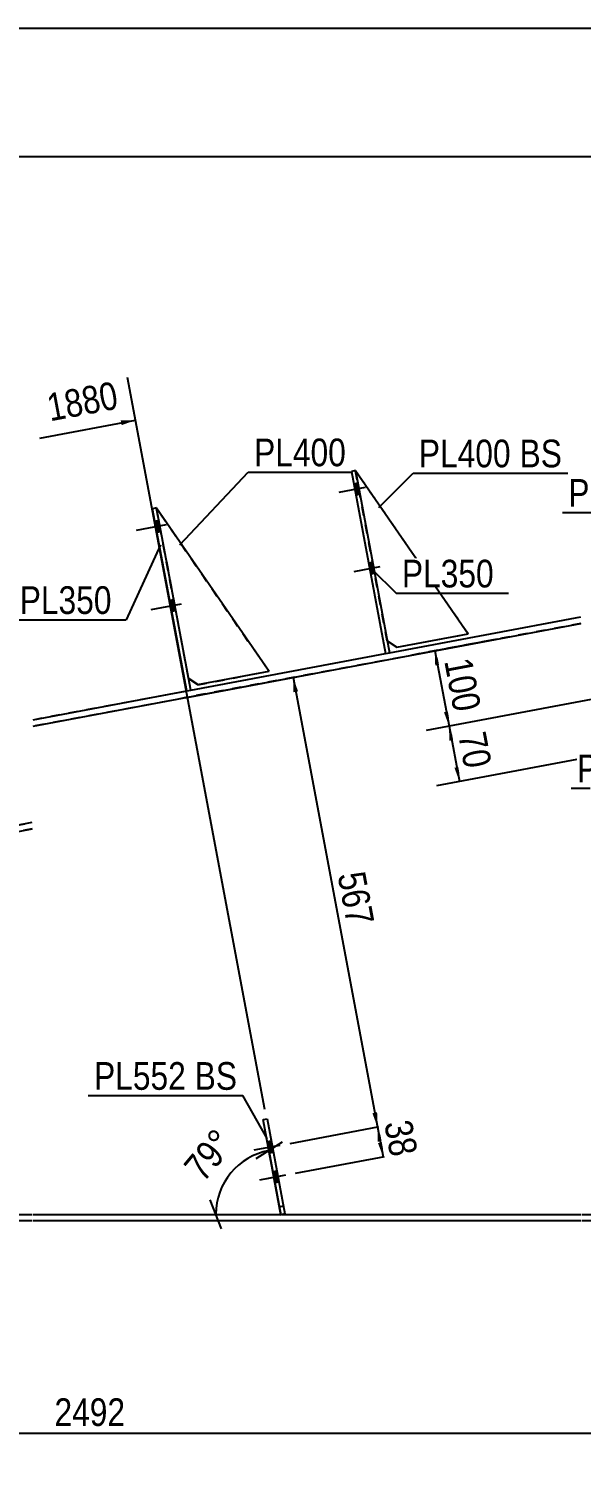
# Model space of a CAD drawing. Header units: millimetres. Extents: x -250 to 153, y -154 to 123.
# Drawn here: x -147.7 to -90.6, y -24.2 to 123.5 of the extents above; entities that cross this region are included whole.
import ezdxf

# ---------------------------------------------------------------- set-up
doc = ezdxf.new("R2010")
doc.units = ezdxf.units.MM
doc.linetypes.add('DXK_LINE_DOT1', pattern=[1.8814, 0.9407, -0.9407])
doc.linetypes.add('DXK_LINE_DOT2', pattern=[3.9198, 1.9599, -1.9599])
doc.styles.add('Arial Narrow', font='ARIALN.TTF', dxfattribs={"height": 0.2})

# ---------------------------------------------------------------- blocks, each defined once
blk = doc.blocks.new('Unknown-627307936-1210')
at = {"color": 5, "linetype": 'Continuous'}
blk.add_line((152.73, 123.46), (-247.27, 123.46), dxfattribs=at)
blk = doc.blocks.new('Part-627307936-1392 - 1231')
at = {"color": 2, "linetype": 'Continuous'}
for p, q in [((-123.46, 10.65), (-123.05, 10.72)), ((-121.62, 0.82), (-123.46, 10.65)), ((-123.05, 10.72), (-121.21, 0.9)), ((-121.21, 0.9), (-121.62, 0.82))]:
    blk.add_line(p, q, dxfattribs=at)
at = {"color": 7, "linetype": 'DXK_LINE_DOT1'}
blk.add_line((-121.77, 1.64), (-121.36, 1.72), dxfattribs=at)
blk = doc.blocks.new('Part-627307936-1544 - 1231')
at = {"color": 2, "linetype": 'Continuous'}
for p, q in [((-207.63, 0.17), (-207.63, 0.83)), ((-207.63, 0.83), (-183.47, 0.83)), ((-183.47, 0.17), (-207.63, 0.17)), ((-183.37, 0.83), (-161.03, 0.83)), ((-147.32, 0.17), (-183.37, 0.17)), ((-160.95, 0.83), (-147.32, 0.83)), ((-147.22, 0.83), (-121.62, 0.83)), ((-90.62, 0.17), (-147.22, 0.17)), ((-121.54, 0.83), (-90.62, 0.83)), ((-90.52, 0.83), (-75.12, 0.83)), ((-75.12, 0.17), (-90.52, 0.17))]:
    blk.add_line(p, q, dxfattribs=at)
at = {"color": 7, "linetype": 'DXK_LINE_DOT1'}
for p, q in [((-207.63, 0.17), (-207.63, 0.17)), ((-207.63, 0.17), (-207.63, 0.17)), ((-75.12, 0.83), (-75.12, 0.17))]:
    blk.add_line(p, q, dxfattribs=at)
blk = doc.blocks.new('Bolt-627307936-1236 - 1231')
at = {"linetype": 'Continuous'}
for points in [[(-122.4, 7.27), (-122.62, 8.41), (-123.03, 8.34), (-122.81, 7.19)], [(-121.82, 4.17), (-122.04, 5.32), (-122.45, 5.24), (-122.23, 4.1)]]:
    blk.add_hatch(color=3, dxfattribs=at).paths.add_polyline_path(points)
at = {"color": 3, "linetype": 'Continuous'}
for p, q in [((-121.73, 7.98), (-124.43, 7.48)), ((-122.62, 8.41), (-123.03, 8.34)), ((-122.4, 7.27), (-122.81, 7.19)), ((-121.15, 4.89), (-123.85, 4.38)), ((-122.04, 5.32), (-122.45, 5.24)), ((-121.82, 4.17), (-122.23, 4.1))]:
    blk.add_line(p, q, dxfattribs=at)
blk = doc.blocks.new('Bolt-627307936-1237 - 1231')
at = {"color": 3, "linetype": 'DXK_LINE_DOT2'}
for p, q in [((-121.73, 7.98), (-124.43, 7.48)), ((-122.62, 8.41), (-123.03, 8.34)), ((-122.4, 7.27), (-122.81, 7.19)), ((-121.15, 4.89), (-123.85, 4.38)), ((-122.04, 5.32), (-122.45, 5.24)), ((-121.82, 4.17), (-122.23, 4.1))]:
    blk.add_line(p, q, dxfattribs=at)
blk = doc.blocks.new('Part-627307936-1441 - 1231')
at = {"color": 2, "linetype": 'Continuous'}
for p, q in [((-134.49, 73.89), (-122.84, 57)), ((-131.18, 56.28), (-130.21, 55.62)), ((-130.21, 55.62), (-122.84, 57))]:
    blk.add_line(p, q, dxfattribs=at)
at = {"color": 7, "linetype": 'DXK_LINE_DOT1'}
blk.add_line((-131.18, 56.28), (-134.49, 73.89), dxfattribs=at)
blk = doc.blocks.new('Part-627307936-1500 - 1231')
at = {"color": 7, "linetype": 'DXK_LINE_DOT1'}
for p, q in [((-90.62, 61.95), (-147.22, 51.32)), ((-147.32, 40.71), (-183.37, 33.94)), ((-183.37, 0.83), (-147.32, 0.83)), ((-147.22, 0.83), (-90.62, 0.83))]:
    blk.add_line(p, q, dxfattribs=at)
blk = doc.blocks.new('Part-627307936-1296 - 1231')
at = {"color": 7, "linetype": 'DXK_LINE_DOT1'}
for p, q in [((-134.51, 73.89), (-131.2, 56.28)), ((-122.86, 57), (-134.51, 73.89)), ((-131.2, 56.28), (-131.18, 56.26)), ((-130.23, 55.61), (-122.86, 57))]:
    blk.add_line(p, q, dxfattribs=at)
at = {"color": 2, "linetype": 'Continuous'}
for p, q in [((-130.23, 55.61), (-131.18, 56.26)), ((-130.21, 55.62), (-130.23, 55.61))]:
    blk.add_line(p, q, dxfattribs=at)
blk = doc.blocks.new('Bolt-627307936-1251 - 1231')
at = {"linetype": 'Continuous'}
for points in [[(-134.03, 71.43), (-134.24, 72.58), (-134.65, 72.5), (-134.44, 71.36)], [(-134.03, 71.43), (-134.24, 72.58), (-134.65, 72.5), (-134.44, 71.36)], [(-134.03, 71.43), (-134.24, 72.58), (-134.65, 72.5), (-134.44, 71.36)], [(-132.49, 63.24), (-132.71, 64.39), (-133.12, 64.31), (-132.9, 63.17)], [(-132.49, 63.24), (-132.71, 64.39), (-133.12, 64.31), (-132.9, 63.17)], [(-132.49, 63.24), (-132.71, 64.39), (-133.12, 64.31), (-132.9, 63.17)]]:
    blk.add_hatch(color=3, dxfattribs=at).paths.add_polyline_path(points)
at = {"color": 3, "linetype": 'Continuous'}
for p, q in [((-134.24, 72.58), (-134.65, 72.5)), ((-134.24, 72.58), (-134.65, 72.5)), ((-134.24, 72.58), (-134.65, 72.5)), ((-133.48, 72.13), (-136.59, 71.55)), ((-133.48, 72.13), (-136.59, 71.55)), ((-133.48, 72.13), (-136.59, 71.55)), ((-134.03, 71.43), (-134.44, 71.36)), ((-134.03, 71.43), (-134.44, 71.36)), ((-134.03, 71.43), (-134.44, 71.36)), ((-131.94, 63.94), (-135.06, 63.36)), ((-131.94, 63.94), (-135.06, 63.36)), ((-131.94, 63.94), (-135.06, 63.36)), ((-132.71, 64.39), (-133.12, 64.31)), ((-132.71, 64.39), (-133.12, 64.31)), ((-132.71, 64.39), (-133.12, 64.31)), ((-132.49, 63.24), (-132.9, 63.17)), ((-132.49, 63.24), (-132.9, 63.17)), ((-132.49, 63.24), (-132.9, 63.17))]:
    blk.add_line(p, q, dxfattribs=at)
blk = doc.blocks.new('Part-627307936-1414 - 1231')
at = {"color": 7, "linetype": 'DXK_LINE_DOT1'}
for p, q in [((-123.46, 10.65), (-123.05, 10.72)), ((-121.62, 0.82), (-123.46, 10.65)), ((-123.05, 10.72), (-121.21, 0.9)), ((-121.21, 0.9), (-121.62, 0.82))]:
    blk.add_line(p, q, dxfattribs=at)
blk = doc.blocks.new('Part-627307936-1522 - 1231')
at = {"color": 2, "linetype": 'Continuous'}
for p, q in [((-110.4, 58.91), (-90.62, 62.63)), ((-147.22, 51.32), (-90.62, 61.95)), ((-130.95, 55.05), (-110.81, 58.84)), ((-147.22, 52), (-131.36, 54.98)), ((-167.1, 37.67), (-147.32, 41.39)), ((-183.37, 33.94), (-147.32, 40.71))]:
    blk.add_line(p, q, dxfattribs=at)
at = {"color": 7, "linetype": 'DXK_LINE_DOT1'}
for p, q in [((-110.81, 58.84), (-110.4, 58.91)), ((-147.22, 52), (-130.95, 55.05)), ((-167.51, 37.6), (-147.32, 41.39))]:
    blk.add_line(p, q, dxfattribs=at)
blk = doc.blocks.new('Part-627307936-1576 - 1231')
at = {"color": 2, "linetype": 'Continuous'}
for p, q in [((-134.49, 73.89), (-134.9, 73.81)), ((-130.95, 55.05), (-134.49, 73.89)), ((-131.36, 54.98), (-134.9, 73.81)), ((-131.36, 54.98), (-130.95, 55.05))]:
    blk.add_line(p, q, dxfattribs=at)
blk = doc.blocks.new('Part-627307936-1773 - 1231')
at = {"color": 2, "linetype": 'Continuous'}
for p, q in [((-113.93, 77.75), (-114.34, 77.67)), ((-114.34, 77.67), (-110.81, 58.84)), ((-113.93, 77.75), (-110.4, 58.91)), ((-110.81, 58.84), (-110.4, 58.91))]:
    blk.add_line(p, q, dxfattribs=at)
blk = doc.blocks.new('Bolt-627307936-1774 - 1231')
at = {"linetype": 'Continuous'}
for points in [[(-113.47, 75.29), (-113.69, 76.44), (-114.1, 76.36), (-113.88, 75.22)], [(-113.47, 75.29), (-113.69, 76.44), (-114.1, 76.36), (-113.88, 75.22)], [(-113.47, 75.29), (-113.69, 76.44), (-114.1, 76.36), (-113.88, 75.22)], [(-111.93, 67.1), (-112.15, 68.25), (-112.56, 68.17), (-112.34, 67.03)], [(-111.93, 67.1), (-112.15, 68.25), (-112.56, 68.17), (-112.34, 67.03)], [(-111.93, 67.1), (-112.15, 68.25), (-112.56, 68.17), (-112.34, 67.03)]]:
    blk.add_hatch(color=3, dxfattribs=at).paths.add_polyline_path(points)
at = {"color": 3, "linetype": 'Continuous'}
for p, q in [((-112.92, 75.99), (-115.63, 75.48)), ((-112.92, 75.99), (-115.63, 75.48)), ((-112.92, 75.99), (-115.63, 75.48)), ((-113.69, 76.44), (-114.1, 76.36)), ((-113.69, 76.44), (-114.1, 76.36)), ((-113.69, 76.44), (-114.1, 76.36)), ((-113.47, 75.29), (-113.88, 75.22)), ((-113.47, 75.29), (-113.88, 75.22)), ((-113.47, 75.29), (-113.88, 75.22)), ((-112.15, 68.25), (-112.56, 68.17)), ((-112.15, 68.25), (-112.56, 68.17)), ((-112.15, 68.25), (-112.56, 68.17)), ((-111.39, 67.8), (-114.09, 67.29)), ((-111.39, 67.8), (-114.09, 67.29)), ((-111.39, 67.8), (-114.09, 67.29)), ((-111.93, 67.1), (-112.34, 67.03)), ((-111.93, 67.1), (-112.34, 67.03)), ((-111.93, 67.1), (-112.34, 67.03))]:
    blk.add_line(p, q, dxfattribs=at)
blk = doc.blocks.new('Part-627307936-1779 - 1231')
at = {"color": 2, "linetype": 'Continuous'}
for p, q in [((-113.93, 77.75), (-102.28, 60.86)), ((-109.65, 59.48), (-102.28, 60.86)), ((-110.63, 60.14), (-109.65, 59.48))]:
    blk.add_line(p, q, dxfattribs=at)
at = {"color": 7, "linetype": 'DXK_LINE_DOT1'}
blk.add_line((-110.63, 60.14), (-113.93, 77.75), dxfattribs=at)
blk = doc.blocks.new('Part-627307936-1784 - 1231')
at = {"color": 7, "linetype": 'DXK_LINE_DOT1'}
for p, q in [((-102.28, 60.86), (-113.93, 77.75)), ((-109.65, 59.48), (-102.28, 60.86)), ((-110.63, 60.14), (-109.65, 59.48))]:
    blk.add_line(p, q, dxfattribs=at)
blk = doc.blocks.new('StraightDimension-627307936-2015 - 1231')
at = {"color": 7, "linetype": 'Continuous'}
blk.add_line((-215.22, 110.22), (133.91, 110.22), dxfattribs=at)
blk = doc.blocks.new('StraightDimension-627307936-4013 - 1231')
at = {"linetype": 'Continuous'}
for points in [[(-104.22, 49.82), (-104.25, 51.34), (-103.72, 49.91)], [(-103.2, 47.12), (-103.17, 45.6), (-103.69, 47.03)]]:
    blk.add_hatch(color=7, dxfattribs=at).paths.add_polyline_path(points)
at = {"color": 7, "linetype": 'Continuous'}
for p, q in [((-67.25, 58.28), (-106.61, 50.89)), ((-66.17, 52.55), (-105.53, 45.16)), ((-104.25, 51.34), (-103.17, 45.6))]:
    blk.add_line(p, q, dxfattribs=at)
at = {"color": 0}
blk.add_wipeout([(-103.11, 46.11), (-98.98, 46.89), (-99.88, 51.66), (-104.01, 50.88)], dxfattribs=at)
at = {"color": 3, "style": 'Arial Narrow'}
blk.add_text('70', height=2.863, rotation=-79.3661, dxfattribs=at).set_placement((-103.31, 50.41))
blk = doc.blocks.new('StraightDimension-627307936-2844 - 1231')
at = {"linetype": 'Continuous'}
for points in [[(-120.34, 54.84), (-120.37, 56.36), (-119.85, 54.93)], [(-111.68, 11.41), (-111.65, 9.88), (-112.17, 11.31)]]:
    blk.add_hatch(color=7, dxfattribs=at).paths.add_polyline_path(points)
at = {"color": 7, "linetype": 'Continuous'}
for p, q in [((-131.53, 54.27), (-118.16, 56.78)), ((-120.37, 56.36), (-111.65, 9.88)), ((-120.68, 8.19), (-109.43, 10.3))]:
    blk.add_line(p, q, dxfattribs=at)
at = {"color": 0}
blk.add_wipeout([(-115.25, 29.87), (-111.12, 30.64), (-112.35, 37.21), (-116.48, 36.44)], dxfattribs=at)
at = {"color": 3, "style": 'Arial Narrow'}
blk.add_text('567', height=2.863, rotation=-79.3661, dxfattribs=at).set_placement((-115.78, 35.96))
blk = doc.blocks.new('StraightDimension-627307936-1960 - 1231')
at = {"linetype": 'Continuous'}
blk.add_hatch(color=7, dxfattribs=at).paths.add_polyline_path([(-138.18, 82.94), (-136.66, 82.97), (-138.09, 82.45)])
at = {"color": 7, "linetype": 'Continuous'}
for p, q in [((-123.28, 11.71), (-137.49, 87.39)), ((-146.55, 81.11), (-136.66, 82.97))]:
    blk.add_line(p, q, dxfattribs=at)
at = {"color": 0}
blk.add_wipeout([(-137.59, 83.71), (-138.36, 87.84), (-146.73, 86.27), (-145.96, 82.14)], dxfattribs=at)
at = {"color": 3, "style": 'Arial Narrow'}
blk.add_text('1880', height=2.863, rotation=10.6341, dxfattribs=at).set_placement((-145.48, 82.84))
blk = doc.blocks.new('StraightDimension-627307936-2147 - 1231')
at = {"linetype": 'Continuous'}
for points in [[(-206.13, -22.03), (-207.63, -21.78), (-206.13, -21.53)], [(-76.62, -21.53), (-75.12, -21.78), (-76.62, -22.03)]]:
    blk.add_hatch(color=7, dxfattribs=at).paths.add_polyline_path(points)
at = {"color": 7, "linetype": 'Continuous'}
for p, q in [((-207.63, -0.83), (-207.63, -24.18)), ((-75.12, -1.83), (-75.12, -24.18)), ((-207.63, -21.78), (-75.12, -21.78))]:
    blk.add_line(p, q, dxfattribs=at)
at = {"color": 0}
blk.add_wipeout([(-137.12, -21.63), (-137.12, -17.43), (-145.63, -17.43), (-145.63, -21.63)], dxfattribs=at)
at = {"color": 3, "style": 'Arial Narrow'}
blk.add_text('2492', height=2.863, dxfattribs=at).set_placement((-145.03, -21.03))
blk = doc.blocks.new('StraightDimension-627307936-2843 - 1231')
at = {"linetype": 'Continuous'}
for points in [[(-111.61, 8.36), (-111.65, 9.88), (-111.12, 8.46)], [(-111.1, 8.31), (-111.06, 6.79), (-111.59, 8.22)]]:
    blk.add_hatch(color=7, dxfattribs=at).paths.add_polyline_path(points)
at = {"color": 7, "linetype": 'Continuous'}
for p, q in [((-120.68, 8.19), (-109.43, 10.3)), ((-111.65, 9.88), (-111.06, 6.79)), ((-120.11, 5.1), (-108.85, 7.21))]:
    blk.add_line(p, q, dxfattribs=at)
at = {"color": 0}
blk.add_wipeout([(-110.76, 5.98), (-106.63, 6.76), (-107.53, 11.53), (-111.66, 10.75)], dxfattribs=at)
at = {"color": 3, "style": 'Arial Narrow'}
blk.add_text('38', height=2.863, rotation=-79.3661, dxfattribs=at).set_placement((-110.96, 10.27))
blk = doc.blocks.new('StraightDimension-627307936-4014 - 1231')
at = {"linetype": 'Continuous'}
for points in [[(-105.68, 57.6), (-105.71, 59.12), (-105.18, 57.69)], [(-104.28, 52.86), (-104.25, 51.34), (-104.77, 52.77)]]:
    blk.add_hatch(color=7, dxfattribs=at).paths.add_polyline_path(points)
at = {"color": 7, "linetype": 'Continuous'}
for p, q in [((-99.28, 60.32), (-108.07, 58.67)), ((-105.71, 59.12), (-104.25, 51.34)), ((-67.25, 58.28), (-106.61, 50.89))]:
    blk.add_line(p, q, dxfattribs=at)
at = {"color": 0}
blk.add_wipeout([(-104.21, 51.97), (-100.08, 52.74), (-101.32, 59.31), (-105.45, 58.54)], dxfattribs=at)
at = {"color": 3, "style": 'Arial Narrow'}
blk.add_text('100', height=2.863, rotation=-79.3661, dxfattribs=at).set_placement((-104.75, 58.06))
blk = doc.blocks.new('AngleDimension-627307936-4860 - 1231')
at = {"color": 1, "linetype": 'Continuous'}
for p, q in [((-121.5, 8.31), (-124.22, 6.58)), ((-122.86, 7.45), (-121.62, 0.82)), ((-127.76, -0.66), (-128.95, 2.35)), ((-122.62, 0.82), (-128.36, 0.85)), ((-128.36, 0.85), (-121.62, 0.82))]:
    blk.add_line(p, q, dxfattribs=at)
blk.add_arc((-121.62, 0.82), 6.74, 100.6362, 179.7824, dxfattribs=at)
at = {"color": 0}
blk.add_wipeout([(-125.42, 8.19), (-128.65, 10.88), (-132.78, 5.92), (-129.55, 3.23)], dxfattribs=at)
at = {"color": 136, "style": 'Arial Narrow'}
blk.add_text('79°', height=2.863, rotation=50.2083, dxfattribs=at).set_placement((-129.63, 4.07))
blk = doc.blocks.new('Mark-627307936-1572 - 1231')
at = {"color": 7, "linetype": 'Continuous'}
blk.add_line((-134.08, 70.07), (-137.62, 62.33), dxfattribs=at)
at = {"color": 0}
blk.add_wipeout([(-139.12, 62.93), (-139.12, 65.93), (-148.62, 65.93), (-148.62, 62.93)], dxfattribs=at)
blk.add_wipeout([(-139.12, 62.93), (-139.12, 65.93), (-148.62, 65.93), (-148.62, 62.93)], dxfattribs=at)
at = {"color": 7, "linetype": 'Continuous'}
blk.add_line((-149.22, 62.33), (-137.62, 62.33), dxfattribs=at)
at = {"color": 3, "style": 'Arial Narrow'}
blk.add_text('PL350', height=2.863, dxfattribs=at).set_placement((-148.62, 62.93))
blk = doc.blocks.new('Mark-627307936-1592 - 1231')
at = {"color": 7, "linetype": 'Continuous'}
blk.add_line((-77.38, 81.14), (-80.92, 73.41), dxfattribs=at)
at = {"color": 0}
blk.add_wipeout([(-82.42, 74.01), (-82.42, 77.01), (-91.92, 77.01), (-91.92, 74.01)], dxfattribs=at)
blk.add_wipeout([(-82.42, 74.01), (-82.42, 77.01), (-91.92, 77.01), (-91.92, 74.01)], dxfattribs=at)
at = {"color": 7, "linetype": 'Continuous'}
blk.add_line((-92.52, 73.41), (-80.92, 73.41), dxfattribs=at)
at = {"color": 3, "style": 'Arial Narrow'}
blk.add_text('PL350', height=2.863, dxfattribs=at).set_placement((-91.92, 74.01))
blk = doc.blocks.new('Mark-627307936-1756 - 1231')
at = {"color": 0}
for points in [[(-81.5, 45.52), (-81.5, 48.52), (-91.01, 48.52), (-91.01, 45.52)], [(-73.31, 45.52), (-73.31, 48.52), (-80.6, 48.52), (-80.6, 45.52)]]:
    blk.add_wipeout(points, dxfattribs=at)
for points in [[(-81.5, 45.52), (-81.5, 48.52), (-91.01, 48.52), (-91.01, 45.52)], [(-73.31, 45.52), (-73.31, 48.52), (-80.6, 48.52), (-80.6, 45.52)]]:
    blk.add_wipeout(points, dxfattribs=at)
at = {"color": 7, "linetype": 'DXK_LINE_DOT2'}
for p in [(-69.17, 52.65), (-91.61, 44.92)]:
    blk.add_line(p, (-72.71, 44.92), dxfattribs=at)
at = {"color": 3, "style": 'Arial Narrow'}
for s, p in [('PL343', (-91.01, 45.52)), ('(F/', (-80.6, 45.52)), ('S)', (-76.59, 45.52))]:
    blk.add_text(s, height=2.863, dxfattribs=at).set_placement(p)
blk = doc.blocks.new('Mark-627307936-1769 - 1231')
at = {"color": 0}
blk.add_wipeout([(-99.61, 65.67), (-99.61, 68.67), (-109.12, 68.67), (-109.12, 65.67)], dxfattribs=at)
blk.add_wipeout([(-99.61, 65.67), (-99.61, 68.67), (-109.12, 68.67), (-109.12, 65.67)], dxfattribs=at)
at = {"color": 7, "linetype": 'Continuous'}
for p, q in [((-112.22, 67.57), (-109.72, 65.07)), ((-109.72, 65.07), (-98.11, 65.07))]:
    blk.add_line(p, q, dxfattribs=at)
at = {"color": 3, "style": 'Arial Narrow'}
blk.add_text('PL350', height=2.863, dxfattribs=at).set_placement((-109.12, 65.67))
blk = doc.blocks.new('MarkSet-627307936-2347 - 1231')
at = {"color": 0}
blk.add_wipeout([(-114.89, 78.2), (-114.89, 81.2), (-124.4, 81.2), (-124.4, 78.2)], dxfattribs=at)
blk.add_wipeout([(-114.89, 78.2), (-114.89, 81.2), (-124.4, 81.2), (-124.4, 78.2)], dxfattribs=at)
at = {"color": 7, "linetype": 'Continuous'}
for p, q in [((-132.08, 70.09), (-125, 77.6)), ((-125, 77.6), (-114.29, 77.6))]:
    blk.add_line(p, q, dxfattribs=at)
at = {"color": 3, "style": 'Arial Narrow'}
blk.add_text('PL400', height=2.863, dxfattribs=at).set_placement((-124.4, 78.2))
blk = doc.blocks.new('MarkSet-627307936-2394 - 1231')
at = {"color": 0}
for points in [[(-131.44, 13.73), (-131.44, 16.73), (-140.94, 16.73), (-140.94, 13.73)], [(-126.16, 13.73), (-126.16, 16.73), (-130.54, 16.73), (-130.54, 13.73)]]:
    blk.add_wipeout(points, dxfattribs=at)
for points in [[(-131.44, 13.73), (-131.44, 16.73), (-140.94, 16.73), (-140.94, 13.73)], [(-126.16, 13.73), (-126.16, 16.73), (-130.54, 16.73), (-130.54, 13.73)]]:
    blk.add_wipeout(points, dxfattribs=at)
at = {"color": 7, "linetype": 'Continuous'}
for p in [(-141.54, 13.13), (-123.03, 8.71)]:
    blk.add_line(p, (-125.56, 13.13), dxfattribs=at)
at = {"color": 3, "style": 'Arial Narrow'}
for s, p in [('PL552', (-140.94, 13.73)), ('BS', (-130.54, 13.73))]:
    blk.add_text(s, height=2.863, dxfattribs=at).set_placement(p)
blk = doc.blocks.new('MarkSet-627307936-4005 - 1231')
at = {"color": 0}
for points in [[(-97.86, 78.09), (-97.86, 81.09), (-107.37, 81.09), (-107.37, 78.09)], [(-92.58, 78.09), (-92.58, 81.09), (-96.96, 81.09), (-96.96, 78.09)]]:
    blk.add_wipeout(points, dxfattribs=at)
for points in [[(-97.86, 78.09), (-97.86, 81.09), (-107.37, 81.09), (-107.37, 78.09)], [(-92.58, 78.09), (-92.58, 81.09), (-96.96, 81.09), (-96.96, 78.09)]]:
    blk.add_wipeout(points, dxfattribs=at)
at = {"color": 7, "linetype": 'Continuous'}
for p, q in [((-111.5, 73.95), (-107.97, 77.49)), ((-107.97, 77.49), (-91.98, 77.49))]:
    blk.add_line(p, q, dxfattribs=at)
at = {"color": 3, "style": 'Arial Narrow'}
for s, p in [('PL400', (-107.37, 78.09)), ('BS', (-96.96, 78.09))]:
    blk.add_text(s, height=2.863, dxfattribs=at).set_placement(p)

msp = doc.modelspace()

# ---------------------------------------------------------------- block references
for name in ['Unknown-627307936-1210', 'Part-627307936-1773 - 1231', 'Part-627307936-1779 - 1231', 'Part-627307936-1784 - 1231', 'Bolt-627307936-1774 - 1231', 'Part-627307936-1576 - 1231', 'Part-627307936-1296 - 1231', 'Part-627307936-1441 - 1231', 'Bolt-627307936-1251 - 1231', 'Part-627307936-1522 - 1231', 'Part-627307936-1500 - 1231', 'Part-627307936-1392 - 1231', 'Part-627307936-1414 - 1231', 'Bolt-627307936-1236 - 1231', 'Bolt-627307936-1237 - 1231', 'Part-627307936-1544 - 1231']:
    msp.add_blockref(name, (0, 0))

# ---------------------------------------------------------------- next in the draw order: block references
for name in ['StraightDimension-627307936-2015 - 1231', 'StraightDimension-627307936-2147 - 1231']:
    msp.add_blockref(name, (0, 0))

# ---------------------------------------------------------------- next in the draw order: block references
for name in ['Mark-627307936-1592 - 1231', 'Mark-627307936-1769 - 1231', 'StraightDimension-627307936-4013 - 1231', 'StraightDimension-627307936-2844 - 1231']:
    msp.add_blockref(name, (0, 0))

# ---------------------------------------------------------------- next in the draw order: block references
for name in ['StraightDimension-627307936-1960 - 1231', 'MarkSet-627307936-4005 - 1231', 'StraightDimension-627307936-4014 - 1231', 'AngleDimension-627307936-4860 - 1231', 'StraightDimension-627307936-2843 - 1231']:
    msp.add_blockref(name, (0, 0))

# ---------------------------------------------------------------- next in the draw order: block references
for name in ['MarkSet-627307936-2347 - 1231', 'Mark-627307936-1572 - 1231', 'Mark-627307936-1756 - 1231', 'MarkSet-627307936-2394 - 1231']:
    msp.add_blockref(name, (0, 0))

doc.saveas('drawing.dxf')
